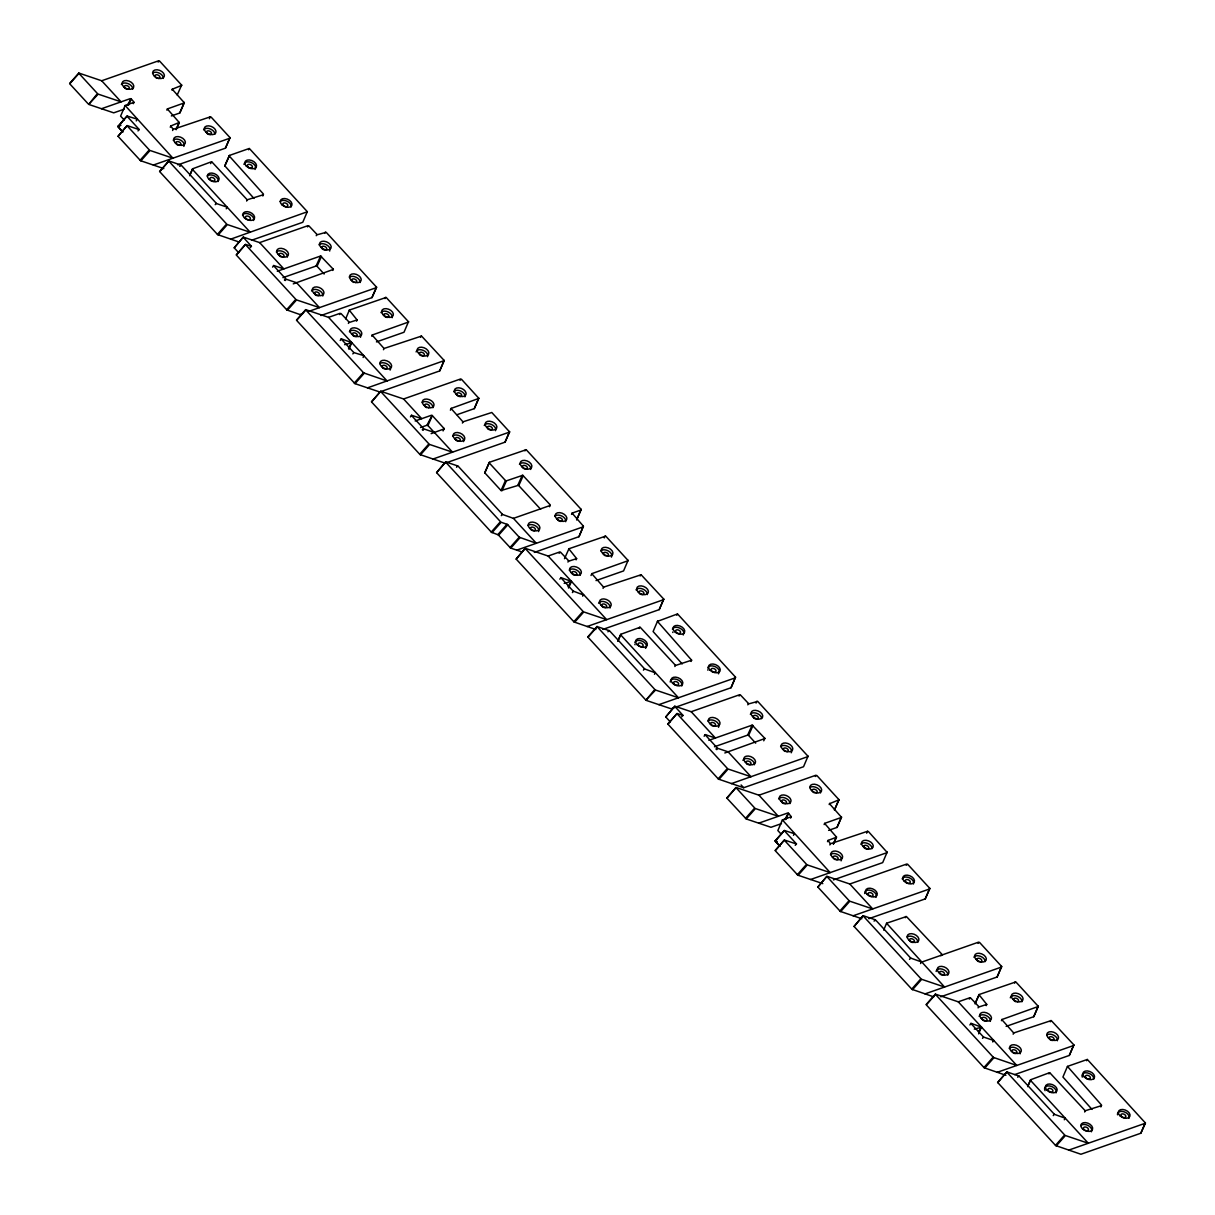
<?xml version="1.0" encoding="UTF-8"?>
<svg xmlns="http://www.w3.org/2000/svg" width="1215" height="1215" viewBox="0 0 1215 1215"><rect width="100%" height="100%" fill="white"/><g stroke="black" fill="none" stroke-linecap="round" stroke-linejoin="round"><path stroke-width="1.5" d="M122.837 131.919L117.779 126.421L120.923 125.221L118.037 126.239L127.089 116.033L136.946 119.085M909.534 959.394L910.673 958.088L921.365 961.885L920.59 963.556M1053.238 1115.613L1054.392 1114.322L1065.099 1118.165L1064.31 1119.774M568.529 588.06L571.49 581.408L560.722 577.55L573.176 591.082L583.276 594.91M993.581 1040.344L992.792 1041.969M124.158 119.966L120.604 116.108L125.13 105.492L134.09 102.288L131.083 98.688L127.423 105.234M128.562 105.113L131.341 98.886M133.346 103.67L133.908 102.409M158.102 62.026L159.56 61.039L181.81 85.323L172.257 89.242L184.376 102.865L167.397 108.925L166.88 110.155M136.247 120.908L137.006 119.48M171.938 90.123L172.5 88.877M181.658 85.035L177.208 95.013M170.252 127.226L170.799 125.98L179.213 122.457L176.129 129.276M184.24 102.394L179.805 112.965L184.209 103.017M172.591 130.506L173.138 129.261L170.799 125.98M176.145 129.716L179.106 123.064M209.42 118.736L210.241 116.868L211.152 117.111L230.06 137.69L225.443 148.169L177.876 164.86M189.631 175.446L192.593 168.809L211.486 161.747L210.651 163.615M189.737 175.689L192.593 168.809M229.954 137.553L225.443 148.169M248.589 149.779L249.151 148.519L229.422 155.444L224.745 165.772L253.981 198.425M224.897 166.06L229.422 155.444M226.263 208.813L227.084 207.158L216.589 203.588L181.521 165.498L179.698 166.303M246.63 201.052L247.192 199.792L211.683 161.717M262.835 195.98L263.473 194.096L229.271 156.006M251.687 240.206L302.778 222.284L307.304 211.668L249.348 148.488M307.456 226.886L308.868 225.838L317.267 234.738L326.182 232.308L376.65 287.272L371.972 297.614L320.897 315.536M316.249 235.71L316.811 234.465M324.769 233.341L325.316 232.095M282.913 277.658L316.082 266.024L320.623 256.016L333.426 269.381L293.271 283.87M324.132 274.028L317.039 266.313L321.474 256.335M332.743 270.444L333.305 269.198M339.562 314.548L340.975 313.516L349.404 322.431L357.073 319.925L349.237 310.129L386.157 297.432L408.68 321.975L372.124 335.067L384.031 348.477L421.559 336.069L444.28 360.582L367.492 387.858M345.683 318.816L349.373 310.053M348.386 323.403L348.933 322.157M356.527 321.17L357.073 319.925M348.477 348.052L351.743 342.554L348.963 349.388M376.498 286.998L371.972 297.614M384.973 298.617L385.519 297.371M371.729 336.221L372.276 334.976M363.118 357.499L363.574 356.284M383.469 349.723L384.031 348.477M376.453 341.916L404.003 332.257L408.529 321.626M420.587 337.33L421.134 336.084M444.128 360.339L439.693 370.924L444.052 360.992M420.512 427.513L426.966 425.25L432.1 415.363L444.341 428.819L431.143 433.633M435.016 433.254L427.923 425.539L432.358 415.56M459.999 380.249L461.457 379.247L478.907 398.383L451.038 408.468L462.976 421.833L491.786 412.493L509.708 432.024L432.935 459.057M450.385 410.199L451.221 408.331M443.08 430.915L444.189 428.424M462.414 423.078L462.976 421.833M478.756 398.049L474.321 408.62L457.083 414.68M474.275 408.65L478.664 398.702M581.135 509.328L576.609 519.959L581.21 509.419L526.216 449.717L489.356 462.308L484.724 472.741L501.066 490.556L518.471 485.301L540.614 509.237M484.846 472.924L489.356 462.308M509.571 431.538L505.045 442.169L446.923 462.566M505.045 442.169L509.495 432.191M501.02 490.511L505.455 480.548L489.281 462.961M501.977 490.799L506.412 480.836L522.784 475.278L550.228 504.893L549.544 506.746M524.971 450.871L525.518 449.626M517.848 485.241L522.283 475.262M518.79 485.529L523.24 475.551M571.536 514.37L572.083 513.125L581.089 509.966M559.128 553.22L560.54 552.187L568.969 561.102L576.639 558.596L568.817 548.8L605.723 536.104L628.246 560.647L591.766 573.677L603.597 587.149L641.125 574.756L663.8 599.147L659.183 609.641L602.822 629.416M564.504 558.703L568.939 548.74M572.083 513.125L583.382 526.156L579.054 536.635L534.311 552.4M578.902 536.757L583.428 526.201M567.952 562.074L568.514 560.829M576.092 559.842L576.639 558.596M568.043 586.724C573.586 577.262 572.189 581.939 564.17 583.352M604.265 537.911L605.1 536.043M591.022 575.515L591.857 573.647M582.684 596.17L583.534 594.575M603.05 588.394L603.597 587.149M596.018 580.588L623.568 570.928L628.094 560.312M640.153 576.001L640.7 574.756M617.843 640.928L620.804 634.291L640.168 627.229L675.601 665.44L691.654 660.201L657.437 621.381L677.378 614L676.816 615.246M617.964 641.171L620.804 634.291M639.151 628.474L639.713 627.229M663.709 599.01L659.229 609.626M682.192 663.906L653.108 631.542L657.649 620.926M654.49 674.295L655.158 672.442L678.471 697.774L655.568 690.044L645.924 700.144L654.839 689.482L596.975 626.53L609.49 630.752L644.755 669.025L655.234 672.761M674.857 666.519L675.403 665.273M691.046 661.461L691.608 660.216M677.575 613.97L735.515 677.15L731.081 687.72L671.105 708.77L646.395 700.447M730.99 687.766L735.515 677.15M739.009 695.998L740.421 694.95L748.82 703.85L757.735 701.419L808.218 756.489L731.415 783.614M747.817 704.822L748.364 703.576M756.049 703.075L756.884 701.207M714.466 746.769L747.65 735.121L752.176 725.127L764.979 738.492L724.823 752.981M755.684 743.14L748.592 735.424L753.027 725.446M763.749 740.801L764.858 738.31M667.749 723.958L718.475 779.104L743.656 787.73L803.54 766.726L808.051 756.095M781.412 834.416L777.858 830.559L782.384 819.928L791.345 816.723L788.383 813.169L784.677 819.685M785.816 819.548L788.581 813.321M790.6 818.105L791.147 816.86M815.356 776.476L816.814 775.474L839.049 799.774L829.526 803.738L841.57 817.376L824.636 823.36L824.135 824.59M793.486 835.343L794.291 833.657L784.343 830.468L775.276 840.674M829.192 804.558L829.739 803.312M838.897 799.485L834.432 810.086L838.821 800.138M827.506 841.661L828.053 840.416L836.588 837.196L824.605 823.39M841.494 816.829L837.089 827.385L828.615 830.377M836.968 827.445L841.448 817.467M829.83 844.941L830.392 843.696L828.053 840.416M833.384 843.711L836.467 836.907M833.399 844.152L836.345 837.515M866.659 833.171L867.495 831.303L868.406 831.546L887.284 852.55L810.572 879.508M833.369 879.918L882.682 862.62L887.208 851.988M906.208 865.277L907.666 864.275L929.855 888.423L925.238 898.903L868.862 918.677M883.7 930.113L886.57 923.233L906.436 916.535L942.46 954.823M905.251 917.72L905.813 916.475M929.748 888.287L925.283 898.887M940.957 955.78L941.503 954.534M978.06 943.387L979.518 942.384L1001.707 966.533L997.09 977.012L940.729 996.801M969.251 999.034L970.663 997.986L979.077 1006.916L986.762 1004.395L978.925 994.599L1015.831 981.917L1038.369 1006.445L1001.783 1019.582L1013.72 1032.963L1051.248 1020.554L1073.923 1044.961L1069.306 1055.44L1014.692 1074.592M975.356 1002.846L979.047 994.538M975.083 1003.909L978.971 995.191M978.075 1007.873L978.622 1006.627M1001.616 966.396L997.135 976.997M986.2 1005.64L986.762 1004.395M978.44 1031.915L981.416 1027.024L978.652 1033.859M1014.662 983.102L1015.208 981.857M1001.418 1020.691L1001.965 1019.446M992.883 1041.316L993.521 1040.192M1013.158 1034.208L1013.72 1032.963M1038.202 1006.111L1033.768 1016.682L1006.142 1026.386M1033.737 1016.712L1038.126 1006.764M1050.261 1021.8L1050.823 1020.554M1027.662 1086.407L1030.624 1079.755L1049.532 1072.708L1048.97 1073.954M1027.769 1086.635L1030.624 1079.755M1073.817 1044.824L1069.306 1055.44M1092.012 1109.386L1062.928 1077.022L1067.453 1066.406L1087.349 1059.45L1145.472 1123.055L1140.809 1133.23L1080.925 1154.25L1055.683 1145.563L997.591 1082.383L1006.886 1071.919L1018.99 1076.019L1054.392 1114.322M1086.635 1060.725L1087.182 1059.48M1084.661 1111.998L1085.223 1110.753L1049.73 1072.678M1100.866 1106.941L1101.549 1105.088L1067.453 1066.406M1145.335 1122.614L1140.855 1133.215M69.62 83.44L78.823 73.052L101.695 80.767L121.105 101.847L98.187 94.132L88.71 104.353L97.458 93.555L78.747 73.173M88.255 103.943L69.726 83.805L78.929 73.416M122.73 131.919L117.992 126.77L127.028 116.184M163.812 168.596L140.591 160.714L118.037 136.308L127.043 125.661M137.994 130.916L139.133 129.61L127.135 125.57L118.037 136.308M140.089 160.274L149.293 149.901L127.165 125.844M140.849 160.851L150.053 150.478L172.925 158.193L125.13 105.492M159.56 171.436L168.855 160.957L180.883 165.027M239.385 242.119L217.652 234.617L159.757 171.71L168.764 161.048M215.207 204.652L216.391 203.406M217.424 234.389L226.628 224L168.961 161.322M218.168 234.966L227.372 224.578L250.26 232.293L192.517 169.447M238.687 252.72L234.206 247.83L243.197 237.183M236.287 254.755L245.491 244.367L251.368 246.356L250.214 247.647M303.431 313.257L299.862 314.503L286.861 309.947L236.393 255.12L245.43 244.534M272.585 267.133L273.557 265.584M284.416 279.982L285.571 278.691L273.74 265.827M285.191 280.543L286.315 279.268L296.551 282.715L319.469 307.623L296.551 299.908L287.378 310.296M286.634 309.719L295.822 299.33L245.597 244.731M296.49 320.031L305.694 309.643L328.566 317.358L387.099 380.978L363.695 372.914L305.588 309.703M439.663 370.94L379.733 391.974L354.947 383.621L296.597 320.38L305.8 310.007M340.215 340.473L341.187 338.939M352.821 353.899L353.96 352.623L363.786 355.63M354.264 383.074L363.513 372.732M355.023 383.651L364.227 373.263M371.425 401.74L380.72 391.26L403.593 398.976L421.711 418.674L411.49 415.226M445.161 463.173L419.995 454.547L371.623 402.013L380.629 391.352M410.457 416.897L411.414 415.348M422.288 429.745L423.428 428.455L411.596 415.591M423.063 430.307L424.187 429.032L434.408 432.479L452.542 452.177L429.624 444.462L420.451 454.85M419.707 454.273L428.91 443.885L380.827 391.625M521.979 551.929L510.558 548.026L498.317 534.904L491.437 532.231L436.595 472.635L445.601 461.989M456.551 467.243L457.691 465.937L458.404 466.469L502.585 514.477L513.429 518.365L536.347 543.287L519.23 537.212L509.996 547.555M501.294 515.646L502.448 514.34M491.255 532.064L500.459 521.675L445.799 462.247M492.014 532.641L501.218 522.253L507.521 524.531L519.2 537.167M497.861 534.6L507.065 524.227M498.606 535.177L507.809 524.804M510.74 548.132L519.944 537.759M595.806 629.476L574.072 621.974L516.162 559.067L525.184 548.436M559.796 579.145L560.935 577.854M572.402 592.571L573.526 591.295M573.829 621.746L583.033 611.358L525.305 548.603M574.589 622.323L583.792 611.935L606.665 619.65L548.147 556.03L525.26 548.314L516.162 559.067M587.863 636.827L597.066 626.439M645.636 699.87L587.969 637.192L597.173 626.803M607.925 631.785L609.08 630.494M643.418 670.133L644.573 668.842M670.255 721.832L665.759 716.941L674.765 706.295M667.84 723.867L677.044 713.478L682.936 715.468L681.782 716.759M667.961 724.231L676.968 713.6M704.138 736.244L705.11 734.695M715.969 749.093L717.123 747.802L705.216 734.862M716.744 749.655L717.883 748.379L728.104 751.827L751.022 776.734L728.119 769.019L718.946 779.407M718.187 778.83L727.39 768.442L677.165 713.843M726.874 797.875L736.077 787.487L758.95 795.202L778.344 816.298L755.441 808.567L746.238 818.956L770.978 827.294L781.458 823.618M746.207 818.94L726.98 798.24L735.971 787.548M745.509 818.378L754.712 808.005L736.184 787.852M777.311 841.585L775.033 840.871L780.076 846.354L775.246 841.22L784.252 830.559M775.17 850.394L784.374 840.005L796.493 844M822.798 883.624L797.845 875.165L775.292 850.743L784.313 840.127M795.233 845.351L796.448 843.893L784.374 830.741M797.344 874.724L806.547 864.336L784.495 840.37M798.088 875.301L807.292 864.913L830.179 872.628L782.384 819.928M861.845 918.737L840.34 911.417L817.832 887.041L826.838 876.395M839.884 911.007L849.088 900.634L827.035 876.668M840.643 911.584L849.832 901.211L872.719 908.926L849.801 884.004L826.929 876.304L817.832 887.041M933.712 996.847L911.979 989.344L854.069 926.438L863.075 915.791M874.025 921.046L875.848 920.241L910.673 958.088M911.736 989.116L920.94 978.743L863.212 915.973M912.495 989.709L921.699 979.32L944.571 987.036L886.57 923.233M926.179 1004.501L935.383 994.113L958.255 1001.828L1016.788 1065.449L993.445 1057.43L935.292 994.204M1005.914 1075.275L984.18 1067.772L926.286 1004.866L935.489 994.477M969.904 1024.959L970.891 1023.455M982.51 1038.369L983.649 1037.094L993.551 1040.435M983.953 1067.545L993.156 1057.156M984.697 1068.122L993.9 1057.733M997.788 1082.656L1006.795 1072.01M1017.745 1077.265L1018.899 1075.974M1055.501 1145.38L1064.659 1134.962L1006.916 1072.192M1056.215 1145.927L1065.418 1135.539L1088.291 1143.254L1030.548 1080.408M167.351 108.955L179.182 122.426M583.382 526.763L516.74 550.152M1101.504 1105.65L1085.223 1110.753M735.47 677.773L658.879 704.654M179.714 113.01L171.361 115.941M376.422 287.636L308.777 311.374M921.137 962.295L978.607 942.141M1001.525 967.049L924.979 993.916M101.695 80.767L158.649 60.78M101.498 108.727L130.385 98.597M124.203 109.168L113.724 112.843L89.014 104.52M210.241 116.868L173.229 129.337M153.318 165.058L229.878 138.206M263.382 194.734L247.192 199.792M230.653 239.173L307.365 211.744M234.206 247.83L243.289 237.092L259.646 242.605L308.003 225.641M277.293 271.218L320.517 256.046M328.566 317.358L340.109 313.303M344.604 344.68L351.879 342.706M403.593 398.976L460.546 378.989M415.166 420.982L431.416 415.272M513.429 518.365L550.106 505.501M548.147 556.03L559.69 551.975M587.073 626.53L663.618 599.663M665.759 716.941L674.857 706.204L691.198 711.717L739.571 694.752M708.846 740.33L752.085 725.158M758.95 795.202L815.903 775.231M758.752 823.163L787.639 813.032M867.495 831.303L830.437 843.742M849.801 884.004L906.755 864.032M853.112 915.791L929.672 888.94M958.255 1001.828L969.798 997.788M974.293 1029.151L981.568 1027.176L970.952 1023.288M997.181 1072.329L1073.741 1045.477M1068.684 1150.134L1145.244 1123.268M316.082 266.024L317.039 266.313M426.966 425.25L427.923 425.539M506.412 480.836L505.501 480.593M747.65 735.121L748.592 735.424M273.618 265.462L283.854 268.91L259.646 242.605M341.263 338.818L351.864 342.676M457.691 465.937L445.692 461.897L436.595 472.635M705.186 734.574L715.407 738.021L691.198 711.717M875.18 919.74L863.166 915.7L854.069 926.438M353.854 352.578L341.369 339.182M983.543 1037.048L971.058 1023.653M243.41 237.457L251.475 246.296M674.963 706.568L683.027 715.407M127.195 116.397L139.239 129.549M741.104 784.966L743.656 787.73M620.728 634.929L655.325 672.67M902.138 878.825A6.212 3.964 24 0 1 909.473 877.837A6.212 3.964 24 0 1 913.422 883.988M864.716 893.541A6.212 3.964 24 0 1 871.368 890.534A6.212 3.964 24 0 1 876 897.399M1117.496 1114.808A6.212 3.964 24 0 1 1123.86 1111.71A6.212 3.964 24 0 1 1128.993 1118.332M1082.276 1077.128A6.212 3.964 24 0 1 1087.471 1072.906A6.212 3.964 24 0 1 1093.652 1079.376M1045.052 1090.66A6.212 3.964 24 0 1 1050.064 1086.028A6.212 3.964 24 0 1 1056.078 1092.862M1080.758 1125.622A6.212 3.964 24 0 1 1088.473 1125.713A6.212 3.964 24 0 1 1091.374 1131.803M178.18 145.208A2.658 1.701 24 0 1 176.145 142.109A2.658 1.701 24 0 1 180.306 142.778A2.658 1.701 24 0 1 179.197 145.36M157.206 78.383A2.658 1.701 24 0 1 155.14 75.33A2.658 1.701 24 0 1 159.226 75.831A2.658 1.701 24 0 1 158.451 78.535M173.213 140.226A6.212 3.964 24 0 1 180.929 140.333A6.212 3.964 24 0 1 183.83 146.407M121.363 84.458A6.212 3.964 24 0 1 128.213 83.683A6.212 3.964 24 0 1 132.678 89.181M152.543 73.128A6.212 3.964 24 0 1 159.393 73.189A6.212 3.964 24 0 1 163.296 78.443M203.573 129.792A6.212 3.964 24 0 1 210.119 128.896A6.212 3.964 24 0 1 214.903 134.09M978.622 961.688A2.658 1.701 24 0 1 977.331 958.574A2.658 1.701 24 0 1 981.477 959.698A2.658 1.701 24 0 1 979.913 962.022M942.035 975.053A2.658 1.701 24 0 1 939.59 972.122A2.658 1.701 24 0 1 943.493 972.182A2.658 1.701 24 0 1 943.448 975.068M936.127 971.453A6.212 3.964 24 0 1 942.506 969.221A6.212 3.964 24 0 1 947.867 975.053M973.914 957.207A6.212 3.964 24 0 1 980.459 956.311A6.212 3.964 24 0 1 985.244 961.521M907.043 937.038A6.212 3.964 24 0 1 913.893 937.114A6.212 3.964 24 0 1 917.796 942.369M531.942 530.393A2.658 1.701 24 0 1 531.198 527.249A2.658 1.701 24 0 1 535.314 528.965A2.658 1.701 24 0 1 532.702 530.697M523.468 468.398A2.658 1.701 24 0 1 523.559 465.406A2.658 1.701 24 0 1 527.386 467.623A2.658 1.701 24 0 1 524.151 468.793M519.443 464.312A6.212 3.964 24 0 1 526.581 463.674A6.212 3.964 24 0 1 530.682 469.446M554.708 516.254A6.212 3.964 24 0 1 561.877 516.056A6.212 3.964 24 0 1 565.689 521.706M528.039 525.442A6.212 3.964 24 0 1 535.451 525.822A6.212 3.964 24 0 1 538.564 531.562M426.83 407.663A2.658 1.701 24 0 1 424.734 404.656A2.658 1.701 24 0 1 428.728 405.02A2.658 1.701 24 0 1 428.288 407.8M453.711 391.746A6.212 3.964 24 0 1 460.85 391.093A6.212 3.964 24 0 1 464.935 396.88M422.152 402.408A6.212 3.964 24 0 1 429.017 402.484A6.212 3.964 24 0 1 432.92 407.724M452.633 436.139A6.212 3.964 24 0 1 459.802 435.942A6.212 3.964 24 0 1 463.614 441.592M484.253 425.508A6.212 3.964 24 0 1 491.589 424.521A6.212 3.964 24 0 1 495.538 430.672M349.388 331.771A6.212 3.964 24 0 1 356.815 331.27A6.212 3.964 24 0 1 360.475 337.299M379.779 363.619A6.212 3.964 24 0 1 387.464 364.151A6.212 3.964 24 0 1 390.106 370.074M380.948 312.589A6.212 3.964 24 0 1 388.086 311.936A6.212 3.964 24 0 1 392.187 317.722M416.092 351.894A6.212 3.964 24 0 1 423.291 350.391A6.212 3.964 24 0 1 427.513 356.678M281.272 256.942A2.658 1.701 24 0 1 279.207 253.905A2.658 1.701 24 0 1 283.292 254.406A2.658 1.701 24 0 1 282.518 257.109M349.358 277.217A6.212 3.964 24 0 1 356.208 277.293A6.212 3.964 24 0 1 360.111 282.533M354.021 282.472A2.658 1.701 24 0 1 351.925 279.465A2.658 1.701 24 0 1 355.934 279.83A2.658 1.701 24 0 1 355.479 282.594M329.857 250.685A6.212 3.964 24 0 1 329.66 251.034M319.029 244.853A6.212 3.964 24 0 1 325.605 244.397A6.212 3.964 24 0 1 330.116 249.47M311.556 290.871A6.212 3.964 24 0 1 318.695 290.233A6.212 3.964 24 0 1 322.78 296.004M276.306 251.976A6.212 3.964 24 0 1 283.186 251.627A6.212 3.964 24 0 1 287.363 257.018M280.118 201.538A6.212 3.964 24 0 1 287.287 201.341A6.212 3.964 24 0 1 291.099 206.99M243.957 164.42A6.212 3.964 24 0 1 251.52 162.628A6.212 3.964 24 0 1 255.013 169.462M207.218 176.069A6.212 3.964 24 0 1 214.387 175.871A6.212 3.964 24 0 1 218.184 181.521M242.468 214.979A6.212 3.964 24 0 1 249.895 214.463A6.212 3.964 24 0 1 253.54 220.492M605.48 555.832A2.658 1.701 24 0 1 603.764 552.779A2.658 1.701 24 0 1 607.819 553.448A2.658 1.701 24 0 1 606.984 556.075M569.212 570.139A6.212 3.964 24 0 1 576.092 569.805A6.212 3.964 24 0 1 580.269 575.181M598.6 603.232A6.212 3.964 24 0 1 605.647 602.108A6.212 3.964 24 0 1 610.021 608.016M600.772 550.942A6.212 3.964 24 0 1 608.502 551.048A6.212 3.964 24 0 1 611.403 557.123M636.007 589.837A6.212 3.964 24 0 1 642.856 589.062A6.212 3.964 24 0 1 647.322 594.56M1012.946 1052.767A2.658 1.701 24 0 1 1012.946 1049.79A2.658 1.701 24 0 1 1016.833 1051.871A2.658 1.701 24 0 1 1013.872 1053.268M1016.12 1001.798A2.658 1.701 24 0 1 1013.675 998.867A2.658 1.701 24 0 1 1017.578 998.927A2.658 1.701 24 0 1 1017.517 1001.813M979.077 1016.256A6.212 3.964 24 0 1 986.216 1015.603A6.212 3.964 24 0 1 990.301 1021.39M1009.164 1048.378A6.212 3.964 24 0 1 1016.332 1048.18A6.212 3.964 24 0 1 1020.144 1053.83M1010.288 997.788A6.212 3.964 24 0 1 1016.894 996.057A6.212 3.964 24 0 1 1021.952 1001.783M1046.677 1035.043A6.212 3.964 24 0 1 1053.815 1035.256A6.212 3.964 24 0 1 1057.354 1040.769M835.419 859.643A2.658 1.701 24 0 1 833.399 856.545A2.658 1.701 24 0 1 837.56 857.213A2.658 1.701 24 0 1 836.436 859.81M814.46 792.818A2.658 1.701 24 0 1 812.349 789.811A2.658 1.701 24 0 1 816.359 790.175A2.658 1.701 24 0 1 815.918 792.955M830.452 854.661A6.212 3.964 24 0 1 838.183 854.768A6.212 3.964 24 0 1 841.084 860.843M778.618 798.893A6.212 3.964 24 0 1 785.452 798.118A6.212 3.964 24 0 1 789.917 803.631M809.782 787.563A6.212 3.964 24 0 1 816.632 787.639A6.212 3.964 24 0 1 820.55 792.879M860.827 844.243A6.212 3.964 24 0 1 867.373 843.347A6.212 3.964 24 0 1 872.157 848.541M712.567 725.962A2.658 1.701 24 0 1 710.881 722.879A2.658 1.701 24 0 1 715.028 723.7A2.658 1.701 24 0 1 713.843 726.221M780.607 746.602A6.212 3.964 24 0 1 788.338 746.709A6.212 3.964 24 0 1 791.238 752.784M785.315 751.493A2.658 1.701 24 0 1 783.645 748.394A2.658 1.701 24 0 1 787.776 749.215A2.658 1.701 24 0 1 786.591 751.736M750.338 714.283A6.212 3.964 24 0 1 756.884 713.387A6.212 3.964 24 0 1 761.668 718.581M742.912 760.332A6.212 3.964 24 0 1 749.67 759.086A6.212 3.964 24 0 1 754.424 764.721M707.859 721.087A6.212 3.964 24 0 1 715.589 721.178A6.212 3.964 24 0 1 718.49 727.269M718.718 673.52A6.212 3.964 24 0 1 718.414 673.793M707.935 670.224A6.212 3.964 24 0 1 707.783 669.784M707.738 668.068A6.212 3.964 24 0 1 714.648 666.443A6.212 3.964 24 0 1 719.31 672.472M683.483 634.625A6.212 3.964 24 0 1 683.225 634.944M672.913 632.499A6.212 3.964 24 0 1 672.654 632.089M672.396 629.112A6.212 3.964 24 0 1 679.155 627.866A6.212 3.964 24 0 1 683.908 633.486M645.803 648.051A6.212 3.964 24 0 1 645.514 648.324M635.035 644.755A6.212 3.964 24 0 1 634.868 644.315M634.837 642.598A6.212 3.964 24 0 1 641.733 640.973A6.212 3.964 24 0 1 646.41 647.003M670.224 682.025A6.212 3.964 24 0 1 676.937 679.458A6.212 3.964 24 0 1 681.767 685.974M904.309 881.361A6.212 3.964 24 0 0 914.242 882.12A6.212 3.964 24 0 0 907.256 875.149A6.212 3.964 24 0 0 904.309 881.361M905.934 882.196A2.658 1.701 24 0 0 910.187 882.515A2.658 1.701 24 0 0 907.195 879.538A2.658 1.701 24 0 0 905.934 882.196M867.1 894.407A6.212 3.964 24 0 0 877.033 895.182A6.212 3.964 24 0 0 870.046 888.211A6.212 3.964 24 0 0 867.1 894.407M868.725 895.242A2.658 1.701 24 0 0 872.977 895.576A2.658 1.701 24 0 0 869.986 892.585A2.658 1.701 24 0 0 868.725 895.242M1119.881 1115.689A6.212 3.964 24 0 0 1129.813 1116.464A6.212 3.964 24 0 0 1122.827 1109.477A6.212 3.964 24 0 0 1119.881 1115.689M1121.506 1116.524A2.658 1.701 24 0 0 1125.758 1116.843A2.658 1.701 24 0 0 1122.766 1113.866A2.658 1.701 24 0 0 1121.506 1116.524M1084.403 1077.113A6.212 3.964 24 0 0 1094.335 1077.887A6.212 3.964 24 0 0 1087.349 1070.916A6.212 3.964 24 0 0 1084.403 1077.113M1086.013 1077.948A2.658 1.701 24 0 0 1090.28 1078.282A2.658 1.701 24 0 0 1087.288 1075.29A2.658 1.701 24 0 0 1086.013 1077.948M1046.981 1090.22A6.212 3.964 24 0 0 1056.913 1090.994A6.212 3.964 24 0 0 1049.927 1084.023A6.212 3.964 24 0 0 1046.981 1090.22M1082.474 1128.811A6.212 3.964 24 0 0 1092.422 1129.585A6.212 3.964 24 0 0 1085.42 1122.599A6.212 3.964 24 0 0 1082.474 1128.811M1048.606 1091.055A2.658 1.701 24 0 0 1052.858 1091.389A2.658 1.701 24 0 0 1049.866 1088.397A2.658 1.701 24 0 0 1048.606 1091.055M1084.099 1129.646A2.658 1.701 24 0 0 1088.367 1129.98A2.658 1.701 24 0 0 1085.36 1126.988A2.658 1.701 24 0 0 1084.099 1129.646M455.959 393.994A6.212 3.964 24 0 0 465.892 394.769A6.212 3.964 24 0 0 458.906 387.798A6.212 3.964 24 0 0 455.959 393.994M486.699 427.407A6.212 3.964 24 0 0 496.646 428.181A6.212 3.964 24 0 0 489.66 421.21A6.212 3.964 24 0 0 486.699 427.407M207.173 133.498A2.658 1.701 24 0 0 211.425 133.832A2.658 1.701 24 0 0 208.433 130.84A2.658 1.701 24 0 0 207.173 133.498M124.963 88.163A2.658 1.701 24 0 0 129.215 88.498A2.658 1.701 24 0 0 126.223 85.506A2.658 1.701 24 0 0 124.963 88.163M175.203 142.793A6.212 3.964 24 0 0 185.151 143.567A6.212 3.964 24 0 0 178.149 136.596A6.212 3.964 24 0 0 175.203 142.793M123.611 86.705A6.212 3.964 24 0 0 133.559 87.48A6.212 3.964 24 0 0 126.557 80.509A6.212 3.964 24 0 0 123.611 86.705M154.229 75.968A6.212 3.964 24 0 0 164.177 76.742A6.212 3.964 24 0 0 157.191 69.771A6.212 3.964 24 0 0 154.229 75.968M205.821 132.04A6.212 3.964 24 0 0 215.769 132.815A6.212 3.964 24 0 0 208.783 125.844A6.212 3.964 24 0 0 205.821 132.04M910.096 941.352A2.658 1.701 24 0 0 914.348 941.671A2.658 1.701 24 0 0 911.356 938.694A2.658 1.701 24 0 0 910.096 941.352M938.815 972.577A6.212 3.964 24 0 0 948.748 973.337A6.212 3.964 24 0 0 941.762 966.365A6.212 3.964 24 0 0 938.815 972.577M976.161 959.47A6.212 3.964 24 0 0 986.109 960.23A6.212 3.964 24 0 0 979.123 953.259A6.212 3.964 24 0 0 976.161 959.47M908.744 939.894A6.212 3.964 24 0 0 918.677 940.653A6.212 3.964 24 0 0 911.69 933.682A6.212 3.964 24 0 0 908.744 939.894M558.049 520.278A2.658 1.701 24 0 0 562.317 520.612A2.658 1.701 24 0 0 559.325 517.62A2.658 1.701 24 0 0 558.049 520.278M521.706 466.575A6.212 3.964 24 0 0 531.638 467.335A6.212 3.964 24 0 0 524.652 460.364A6.212 3.964 24 0 0 521.706 466.575M556.713 518.82A6.212 3.964 24 0 0 566.646 519.595A6.212 3.964 24 0 0 559.659 512.624A6.212 3.964 24 0 0 556.713 518.82M529.74 528.297A6.212 3.964 24 0 0 539.673 529.057A6.212 3.964 24 0 0 532.686 522.086A6.212 3.964 24 0 0 529.74 528.297M454.638 438.706A6.212 3.964 24 0 0 464.57 439.481A6.212 3.964 24 0 0 457.584 432.51A6.212 3.964 24 0 0 454.638 438.706M423.853 405.248A6.212 3.964 24 0 0 433.801 406.023A6.212 3.964 24 0 0 426.814 399.052A6.212 3.964 24 0 0 423.853 405.248M488.05 428.865A2.658 1.701 24 0 0 492.303 429.199A2.658 1.701 24 0 0 489.311 426.207A2.658 1.701 24 0 0 488.05 428.865M455.974 440.164A2.658 1.701 24 0 0 460.242 440.498A2.658 1.701 24 0 0 457.25 437.506A2.658 1.701 24 0 0 455.974 440.164M457.311 395.452A2.658 1.701 24 0 0 461.563 395.786A2.658 1.701 24 0 0 458.571 392.794A2.658 1.701 24 0 0 457.311 395.452M382.831 367.917A2.658 1.701 24 0 0 387.084 368.251A2.658 1.701 24 0 0 384.092 365.259A2.658 1.701 24 0 0 382.831 367.917M420.041 354.871A2.658 1.701 24 0 0 424.293 355.205A2.658 1.701 24 0 0 421.301 352.213A2.658 1.701 24 0 0 420.041 354.871M384.548 316.295A2.658 1.701 24 0 0 388.815 316.629A2.658 1.701 24 0 0 385.808 313.637A2.658 1.701 24 0 0 384.548 316.295M352.988 335.492A2.658 1.701 24 0 0 357.24 335.811A2.658 1.701 24 0 0 354.248 332.834A2.658 1.701 24 0 0 352.988 335.492M351.636 334.034A6.212 3.964 24 0 0 361.584 334.793A6.212 3.964 24 0 0 354.598 327.822A6.212 3.964 24 0 0 351.636 334.034M381.48 366.459A6.212 3.964 24 0 0 391.412 367.234A6.212 3.964 24 0 0 384.426 360.263A6.212 3.964 24 0 0 381.48 366.459M383.211 314.837A6.212 3.964 24 0 0 393.144 315.611A6.212 3.964 24 0 0 386.157 308.64A6.212 3.964 24 0 0 383.211 314.837M418.689 353.413A6.212 3.964 24 0 0 428.622 354.188A6.212 3.964 24 0 0 421.635 347.201A6.212 3.964 24 0 0 418.689 353.413M315.156 294.592A2.658 1.701 24 0 0 319.408 294.911A2.658 1.701 24 0 0 316.416 291.934A2.658 1.701 24 0 0 315.156 294.592M351.059 280.058A6.212 3.964 24 0 0 360.992 280.832A6.212 3.964 24 0 0 354.005 273.861A6.212 3.964 24 0 0 351.059 280.058M321.033 247.42A6.212 3.964 24 0 0 330.966 248.194A6.212 3.964 24 0 0 323.98 241.223A6.212 3.964 24 0 0 321.033 247.42M322.37 248.878A2.658 1.701 24 0 0 326.638 249.212A2.658 1.701 24 0 0 323.646 246.22A2.658 1.701 24 0 0 322.37 248.878M313.804 293.134A6.212 3.964 24 0 0 323.737 293.893A6.212 3.964 24 0 0 316.75 286.922A6.212 3.964 24 0 0 313.804 293.134M278.296 254.542A6.212 3.964 24 0 0 288.244 255.302A6.212 3.964 24 0 0 281.257 248.331A6.212 3.964 24 0 0 278.296 254.542M281.85 204.728A6.212 3.964 24 0 0 291.782 205.502A6.212 3.964 24 0 0 284.796 198.531A6.212 3.964 24 0 0 281.85 204.728M283.475 205.563A2.658 1.701 24 0 0 287.727 205.897A2.658 1.701 24 0 0 284.735 202.905A2.658 1.701 24 0 0 283.475 205.563M246.356 166.151A6.212 3.964 24 0 0 256.304 166.926A6.212 3.964 24 0 0 249.318 159.955A6.212 3.964 24 0 0 246.356 166.151M247.982 166.987A2.658 1.701 24 0 0 252.249 167.321A2.658 1.701 24 0 0 249.242 164.329A2.658 1.701 24 0 0 247.982 166.987M208.934 179.258A6.212 3.964 24 0 0 218.882 180.033A6.212 3.964 24 0 0 211.896 173.062A6.212 3.964 24 0 0 208.934 179.258M244.443 217.85A6.212 3.964 24 0 0 254.375 218.624A6.212 3.964 24 0 0 247.389 211.653A6.212 3.964 24 0 0 244.443 217.85M210.559 180.093A2.658 1.701 24 0 0 214.827 180.428A2.658 1.701 24 0 0 211.82 177.436A2.658 1.701 24 0 0 210.559 180.093M246.068 218.685A2.658 1.701 24 0 0 250.32 219.019A2.658 1.701 24 0 0 247.328 216.027A2.658 1.701 24 0 0 246.068 218.685M602.397 606.604A2.658 1.701 24 0 0 606.649 606.923A2.658 1.701 24 0 0 603.658 603.946A2.658 1.701 24 0 0 602.397 606.604M639.606 593.543A2.658 1.701 24 0 0 643.859 593.877A2.658 1.701 24 0 0 640.867 590.885A2.658 1.701 24 0 0 639.606 593.543M572.554 574.163A2.658 1.701 24 0 0 576.806 574.498A2.658 1.701 24 0 0 573.814 571.506A2.658 1.701 24 0 0 572.554 574.163M571.202 572.705A6.212 3.964 24 0 0 581.15 573.48A6.212 3.964 24 0 0 574.163 566.494A6.212 3.964 24 0 0 571.202 572.705M601.045 605.131A6.212 3.964 24 0 0 610.993 605.905A6.212 3.964 24 0 0 604.007 598.934A6.212 3.964 24 0 0 601.045 605.131M602.777 553.508A6.212 3.964 24 0 0 612.709 554.283A6.212 3.964 24 0 0 605.723 547.312A6.212 3.964 24 0 0 602.777 553.508M638.255 592.085A6.212 3.964 24 0 0 648.202 592.859A6.212 3.964 24 0 0 641.216 585.888A6.212 3.964 24 0 0 638.255 592.085M1049.714 1039.341A2.658 1.701 24 0 0 1053.982 1039.676A2.658 1.701 24 0 0 1050.99 1036.684A2.658 1.701 24 0 0 1049.714 1039.341M982.677 1019.962A2.658 1.701 24 0 0 986.929 1020.296A2.658 1.701 24 0 0 983.937 1017.304A2.658 1.701 24 0 0 982.677 1019.962M981.325 1018.504A6.212 3.964 24 0 0 991.258 1019.279A6.212 3.964 24 0 0 984.272 1012.308A6.212 3.964 24 0 0 981.325 1018.504M1011.169 1050.945A6.212 3.964 24 0 0 1021.101 1051.719A6.212 3.964 24 0 0 1014.115 1044.733A6.212 3.964 24 0 0 1011.169 1050.945M1012.885 999.307A6.212 3.964 24 0 0 1022.833 1000.082A6.212 3.964 24 0 0 1015.846 993.111A6.212 3.964 24 0 0 1012.885 999.307M1048.378 1037.883A6.212 3.964 24 0 0 1058.311 1038.658A6.212 3.964 24 0 0 1051.324 1031.687A6.212 3.964 24 0 0 1048.378 1037.883M864.427 847.949A2.658 1.701 24 0 0 868.679 848.283A2.658 1.701 24 0 0 865.688 845.291A2.658 1.701 24 0 0 864.427 847.949M782.202 802.614A2.658 1.701 24 0 0 786.47 802.933A2.658 1.701 24 0 0 783.478 799.956A2.658 1.701 24 0 0 782.202 802.614M832.457 857.228A6.212 3.964 24 0 0 842.39 858.003A6.212 3.964 24 0 0 835.404 851.032A6.212 3.964 24 0 0 832.457 857.228M780.865 801.156A6.212 3.964 24 0 0 790.798 801.915A6.212 3.964 24 0 0 783.812 794.944A6.212 3.964 24 0 0 780.865 801.156M811.483 790.403A6.212 3.964 24 0 0 821.431 791.178A6.212 3.964 24 0 0 814.43 784.207A6.212 3.964 24 0 0 811.483 790.403M863.075 846.49A6.212 3.964 24 0 0 873.023 847.265A6.212 3.964 24 0 0 866.022 840.279A6.212 3.964 24 0 0 863.075 846.49M746.709 763.688A2.658 1.701 24 0 0 750.961 764.022A2.658 1.701 24 0 0 747.969 761.046A2.658 1.701 24 0 0 746.709 763.688M782.612 749.169A6.212 3.964 24 0 0 792.545 749.944A6.212 3.964 24 0 0 785.558 742.972A6.212 3.964 24 0 0 782.612 749.169M752.586 716.531A6.212 3.964 24 0 0 762.519 717.306A6.212 3.964 24 0 0 755.533 710.335A6.212 3.964 24 0 0 752.586 716.531M753.938 717.989A2.658 1.701 24 0 0 758.19 718.323A2.658 1.701 24 0 0 755.198 715.331A2.658 1.701 24 0 0 753.938 717.989M745.357 762.23A6.212 3.964 24 0 0 755.305 763.005A6.212 3.964 24 0 0 748.319 756.034A6.212 3.964 24 0 0 745.357 762.23M709.864 723.654A6.212 3.964 24 0 0 719.796 724.413A6.212 3.964 24 0 0 712.81 717.442A6.212 3.964 24 0 0 709.864 723.654M710.061 670.209A6.212 3.964 24 0 0 720.009 670.984A6.212 3.964 24 0 0 713.008 664.013A6.212 3.964 24 0 0 710.061 670.209M711.686 671.044A2.658 1.701 24 0 0 715.939 671.379A2.658 1.701 24 0 0 712.947 668.387A2.658 1.701 24 0 0 711.686 671.044M674.583 631.633A6.212 3.964 24 0 0 684.516 632.408A6.212 3.964 24 0 0 677.53 625.436A6.212 3.964 24 0 0 674.583 631.633M676.208 632.468A2.658 1.701 24 0 0 680.461 632.802A2.658 1.701 24 0 0 677.469 629.81A2.658 1.701 24 0 0 676.208 632.468M637.161 644.74A6.212 3.964 24 0 0 647.094 645.514A6.212 3.964 24 0 0 640.108 638.543A6.212 3.964 24 0 0 637.161 644.74M672.654 683.331A6.212 3.964 24 0 0 682.602 684.106A6.212 3.964 24 0 0 675.616 677.135A6.212 3.964 24 0 0 672.654 683.331M638.786 645.575A2.658 1.701 24 0 0 643.039 645.909A2.658 1.701 24 0 0 640.047 642.917A2.658 1.701 24 0 0 638.786 645.575M674.279 684.167A2.658 1.701 24 0 0 678.547 684.501A2.658 1.701 24 0 0 675.54 681.509A2.658 1.701 24 0 0 674.279 684.167"/></g></svg>
